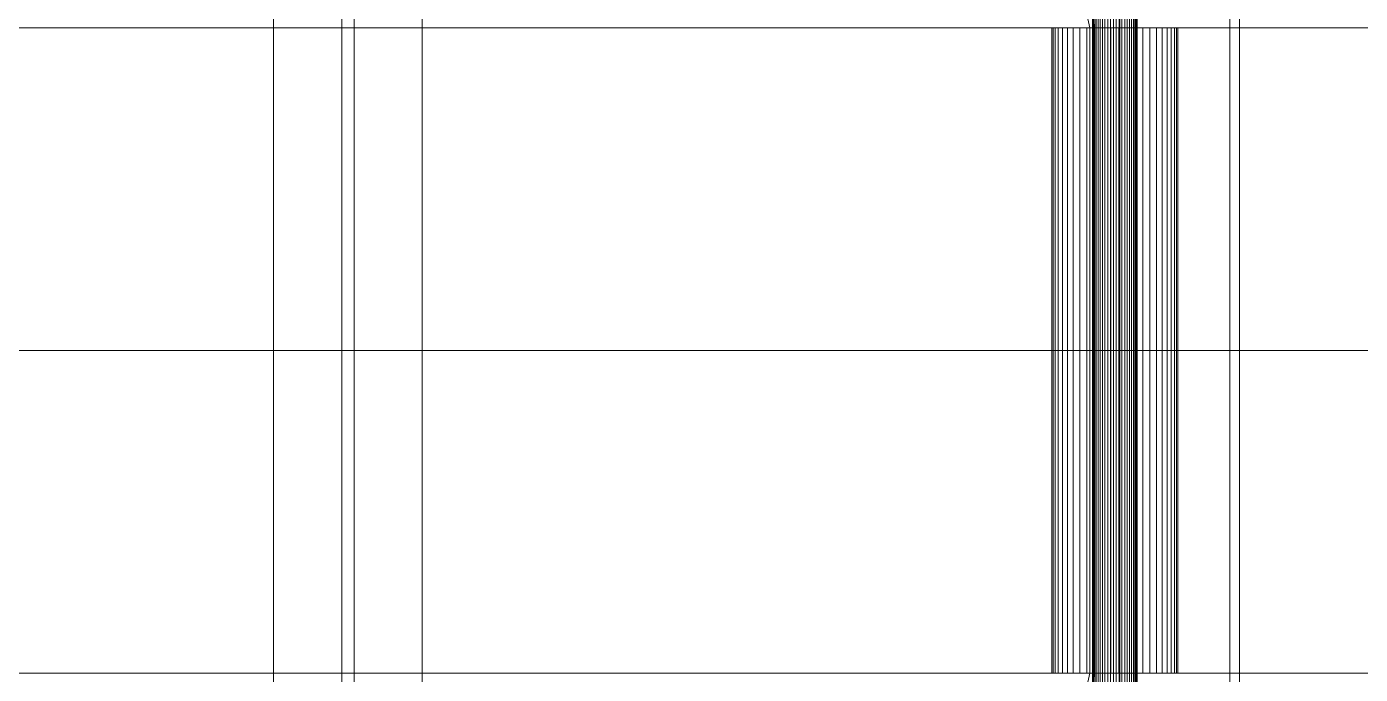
# Model space of a CAD drawing. Header units: millimetres. Extents: x -1970 to 34302, y -65268 to 6837.
# Drawn here: x 5153 to 5690, y -18130 to -17870 of the extents above; entities that cross this region are included whole.
import ezdxf

# ---------------------------------------------------------------- set-up
doc = ezdxf.new("R2010")
doc.units = ezdxf.units.MM
doc.layers.add('superior_C01', color=7, linetype='Continuous', lineweight=0)

msp = doc.modelspace()

# ---------------------------------------------------------------- linework, layer by layer
at = {"layer": 'superior_C01'}
for p, q in [((5252.439, -17570), (5252.439, -18430)), ((5279.939, -17570), (5279.939, -18430)), ((5284.939, -18430), (5284.939, -17570)), ((5312.439, -18430), (5312.439, -17570)), ((5589.723, -17575), (5589.723, -18425)), ((5593.565, -18425), (5593.565, -17575)), ((5637.849, -18425), (5637.849, -17575)), ((5641.691, -17575), (5641.691, -18425)), ((5559.532, -17771.702), (5581.458, -17870)), ((5583.369, -17870), (5561.443, -17771.702)), ((5582.52, -18148), (5582.52, -17852)), ((5582.677, -18148), (5582.677, -17852)), ((5582.975, -18148), (5582.975, -17852)), ((5583.435, -18148), (5583.435, -17852)), ((5584.012, -18148), (5584.012, -17852)), ((5584.743, -18148), (5584.743, -17852)), ((5585.558, -18148), (5585.558, -17852)), ((5586.511, -18148), (5586.511, -17852)), ((5587.51, -18148), (5587.51, -17852)), ((5588.62, -18148), (5588.62, -17852)), ((5589.734, -18148), (5589.734, -17852)), ((5590.925, -18148), (5590.925, -17852)), ((5592.078, -18148), (5592.078, -17852)), ((5593.269, -18148), (5593.269, -17852)), ((5594.383, -18148), (5594.383, -17852)), ((5595.493, -18148), (5595.493, -17852)), ((5596.492, -18148), (5596.492, -17852)), ((5597.445, -18148), (5597.445, -17852)), ((5598.26, -18148), (5598.26, -17852)), ((5598.992, -18148), (5598.992, -17852)), ((5599.568, -18148), (5599.568, -17852)), ((5600.028, -17852), (5600.028, -18148)), ((5600.326, -18148), (5600.326, -17852)), ((5600.483, -18148), (5600.483, -17852)), ((4652.511, -17870), (5581.458, -17870)), ((5583.369, -17870), (4654.422, -17870)), ((5566.596, -17870), (5566.154, -17870)), ((5566.154, -17870), (5567.439, -17870)), ((5566.154, -18130), (5566.154, -17870)), ((5568.736, -17870), (5566.596, -17870)), ((5566.596, -18130), (5566.596, -17870)), ((5567.439, -17870), (5570.363, -17870)), ((5567.439, -18130), (5567.439, -17870)), ((5572.427, -17870), (5568.736, -17870)), ((5568.736, -18130), (5568.736, -17870)), ((5570.363, -17870), (5574.729, -17870)), ((5570.363, -18130), (5570.363, -17870)), ((5577.418, -17870), (5572.427, -17870)), ((5572.427, -18130), (5572.427, -17870)), ((5574.729, -17870), (5580.237, -17870)), ((5574.729, -18130), (5574.729, -17870)), ((5583.369, -17870), (5577.418, -17870)), ((5577.418, -18130), (5577.418, -17870)), ((5580.237, -17870), (5586.513, -17870)), ((5580.237, -18130), (5580.237, -17870)), ((5581.458, -17870), (5581.458, -18000)), ((5581.458, -17870), (6510.405, -17870)), ((5583.369, -18000), (5583.369, -17870)), ((6512.316, -17870), (5583.369, -17870)), ((5589.874, -17870), (5583.369, -17870)), ((5583.369, -18130), (5583.369, -17870)), ((5586.513, -17870), (5593.129, -17870)), ((5586.513, -18130), (5586.513, -17870)), ((5596.49, -17870), (5589.874, -17870)), ((5589.874, -18130), (5589.874, -17870)), ((5593.129, -17870), (5599.634, -17870)), ((5593.129, -18130), (5593.129, -17870)), ((5602.766, -17870), (5596.49, -17870)), ((5596.49, -18130), (5596.49, -17870)), ((5599.634, -17870), (5605.585, -17870)), ((5599.634, -18130), (5599.634, -17870)), ((5608.274, -17870), (5602.766, -17870)), ((5602.766, -18130), (5602.766, -17870)), ((5605.585, -17870), (5610.576, -17870)), ((5605.585, -18130), (5605.585, -17870)), ((5612.64, -17870), (5608.274, -17870)), ((5608.274, -18130), (5608.274, -17870)), ((5610.576, -17870), (5614.267, -17870)), ((5610.576, -18130), (5610.576, -17870)), ((5615.565, -17870), (5612.64, -17870)), ((5612.64, -18130), (5612.64, -17870)), ((5614.267, -17870), (5616.407, -17870)), ((5614.267, -18130), (5614.267, -17870)), ((5616.849, -17870), (5615.565, -17870)), ((5615.565, -17870), (5615.565, -18130)), ((5616.407, -17870), (5616.849, -17870)), ((5616.407, -18130), (5616.407, -17870)), ((5616.849, -18130), (5616.849, -17870)), ((4652.511, -18000), (5581.458, -18000)), ((5583.369, -18000), (4654.422, -18000)), ((5581.458, -18000), (5581.458, -18130)), ((5581.458, -18000), (6510.405, -18000)), ((5583.369, -18130), (5583.369, -18000)), ((6512.316, -18000), (5583.369, -18000)), ((4652.511, -18130), (5581.458, -18130)), ((5583.369, -18130), (4654.422, -18130)), ((5581.458, -18130), (5559.532, -18228.298)), ((5561.443, -18228.298), (5583.369, -18130)), ((5567.439, -18130), (5566.154, -18130)), ((5566.154, -18130), (5566.596, -18130)), ((5566.596, -18130), (5568.736, -18130)), ((5570.363, -18130), (5567.439, -18130)), ((5568.736, -18130), (5572.427, -18130)), ((5574.729, -18130), (5570.363, -18130)), ((5572.427, -18130), (5577.418, -18130)), ((5580.237, -18130), (5574.729, -18130)), ((5577.418, -18130), (5583.369, -18130)), ((5586.513, -18130), (5580.237, -18130)), ((5581.458, -18130), (6510.405, -18130)), ((6512.316, -18130), (5583.369, -18130)), ((5583.369, -18130), (5589.874, -18130)), ((5593.129, -18130), (5586.513, -18130)), ((5589.874, -18130), (5596.49, -18130)), ((5599.634, -18130), (5593.129, -18130)), ((5596.49, -18130), (5602.766, -18130)), ((5605.585, -18130), (5599.634, -18130)), ((5602.766, -18130), (5608.274, -18130)), ((5610.576, -18130), (5605.585, -18130)), ((5608.274, -18130), (5612.64, -18130)), ((5614.267, -18130), (5610.576, -18130)), ((5612.64, -18130), (5615.565, -18130)), ((5616.407, -18130), (5614.267, -18130)), ((5615.565, -18130), (5616.849, -18130)), ((5616.849, -18130), (5616.407, -18130))]:
    msp.add_line(p, q, dxfattribs=at)

doc.saveas('drawing.dxf')
